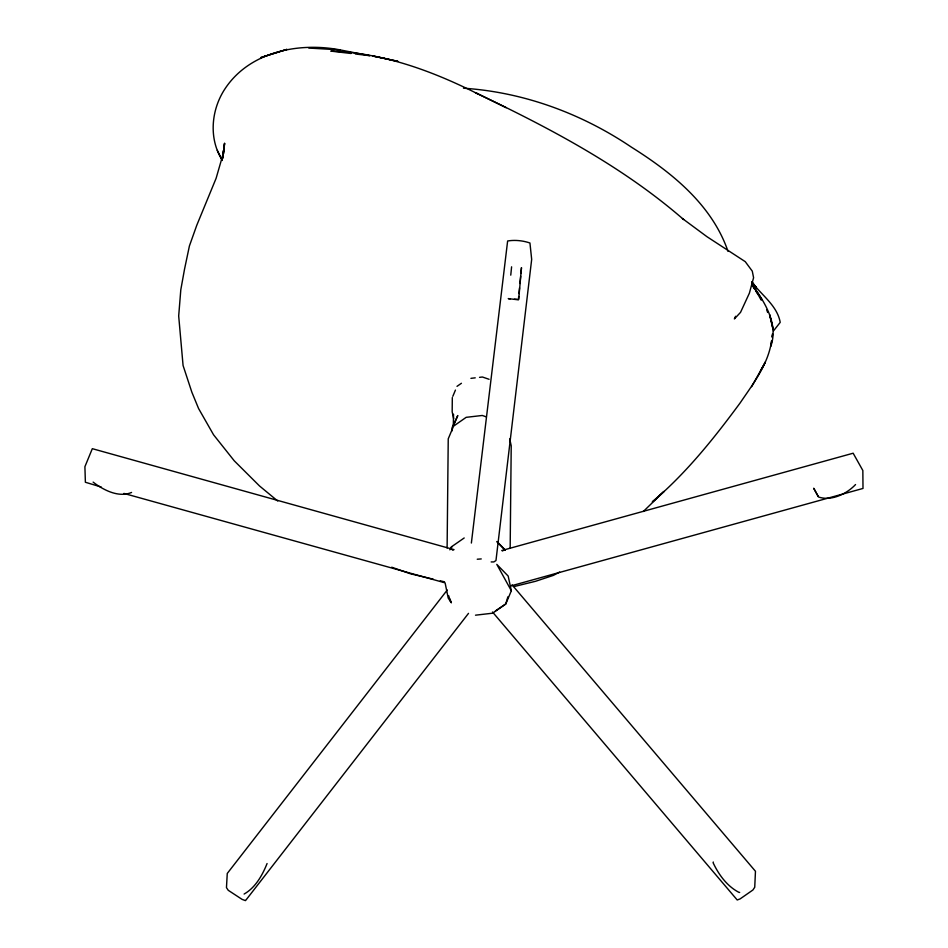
<?xml version="1.0" encoding="UTF-8"?>
<svg xmlns="http://www.w3.org/2000/svg" width="948" height="948" viewBox="0 0 948 948"><rect width="100%" height="100%" fill="white"/><g stroke="black" fill="none" stroke-linecap="round" stroke-linejoin="round"><path stroke-width="1.42" d="M223.218 158.055L223.242 150.803M510.166 548.086L511.221 445.821L509.716 438.853M451.971 430.961L452.113 427.595L457.789 415.544L453.31 426.221L453.535 414.229M452.315 397.532L452.172 411.823L453.654 418.672M447.112 547.991L448.238 438.829L453.547 426.162L466.167 417.333L482.259 415.473L486.348 416.859M223.633 153.647L224.569 143.361L222.804 157.332L224.569 143.361M518.698 296.475L518.426 299.355L514.337 299.201M518.983 293.596L519.54 287.825M519.954 283.499L520.642 276.295M520.926 273.415L521.483 267.644L518.71 299.236L518.414 299.829L508.235 298.62L510.261 298.81M510.759 275.157L511.6 266.815M772.182 337.381L772.49 334.798M471.369 543.05L507.63 240.993C514.811 239.749 523.047 240.602 529.944 243.008L531.674 259.385L495.97 560.541L493.849 561.927L491.159 561.939M771.589 340.664C768.437 364.139 753.091 383.798 740.198 402.853C713.986 438.391 686.151 473.289 652.319 501.907L664.015 491.42L643.337 511.482M772.146 336.528L772.525 333.767M771.672 341.209L770.843 346.186C778.711 323.659 764.384 301.547 751.717 284.08L761.765 299.497L752.404 285.135M507.903 596.79L505.758 603.9L495.401 610.95M267.075 863.533C262.395 875.253 255.344 887.743 244.11 894.047M223.361 153.161L216.108 178.307L196.757 225.316L189.41 245.97L184.528 269.185L180.807 289.756L178.686 315.98L183.071 365.49L191.84 392.152L198.57 408.517L213.537 434.753L234.251 460.811L259.539 485.98L277.728 501.018M713.275 862.005L713.097 862.716C718.691 874.66 727.163 886.356 739.132 892.447L739.677 892.388M452.836 396.288L455.443 390.078M449.85 549.84L451.224 546.972L464.2 537.966M451.094 548.951L451.9 546.629M511.339 590.746L496.799 564.368L508.164 576.052L511.339 590.746L505.746 604.077L492.605 613.202L475.505 615.181M735.577 316.276L734.38 318.931L740.53 312.366L749.382 293.181L753.589 277.717L752.285 271.152L745.258 261.66L706.959 236.692L682.406 218.526L683.65 219.545C621.864 165.853 548.821 127.66 475.351 92.643C430.143 70.116 381.783 52.733 330.828 51.109L351.08 53.491M131.582 492.45C118.808 497.984 103.368 490.104 93.141 482.117M751.657 386.677L765.391 362.065L760.545 370.763M855.546 484.546C846.801 493.872 831.266 501.504 818.444 496.953L813.704 488.232L818.077 496.148M468.502 613.368L245.959 900.055L245.402 900.6L242.119 899.391L228.231 890.29L226.465 887.624L227.259 873.452L447.278 590M773.568 330.805L780.216 322.367C777.182 305.469 761.493 295.195 751.906 282.054L756.409 287.754L751.942 281.959M457.007 386.346L461.427 383.276M559.64 572.071L553.395 575.377L535.549 581.29L514.006 586.575M452.433 550.16L454.009 549.627L92.323 448.677L84.905 466.7L85.379 482.259L101.223 487.023M510.806 585.935L863 488.445L862.846 470.516L853.153 453.215L501.776 550.527L502.819 550.966M470.919 378.347L475.232 377.837M479.534 377.34L482.402 377.008L489.097 379.295M477.247 559.225L481.252 558.929M308.787 48.052L340.142 49.9L369.886 55.695L355.417 54M336.978 49.699L340.142 49.9C298.561 41.937 249.099 51.69 224.676 89.302C211.072 110.252 208.643 138.728 222.223 160.188M463.477 88.2C523.663 92.157 581.622 113.547 631.486 147.201C671.883 172.548 712.019 204.792 728.028 251.398M433.177 579.145L410.496 573.801L391.714 567.212M440.263 580.816L444.505 581.823M123.904 493.422L445.098 582.854L448.214 598.07L451.366 602.821L450.039 599.172M506.149 107.693L475.351 92.643L477.508 93.698M496.965 541.533L505.201 549.994M497.167 542.007L505.047 550.113M512.062 584.845L755.461 871.271L754.738 887.245L752.913 889.994L740.115 898.894L737.212 899.984L492.498 611.981M752.262 285.348L754.584 289.069M756.137 291.546L758.459 295.266M759.147 296.475L761.208 300.113M217.293 150.377L222.377 160.485M766.707 309.806L767.655 312.449M448.665 595.652L450.312 601.02L449.956 599.705M264.338 56.406L260.593 57.686L286.948 49.367L264.338 56.406M383.822 58.255L372.588 55.991L397.959 61.359L383.822 58.255M756.125 288.37L752.001 282.741L756.125 288.37M772.383 325.78L769.658 314.783L773.082 329.631L772.383 325.78"/></g></svg>
